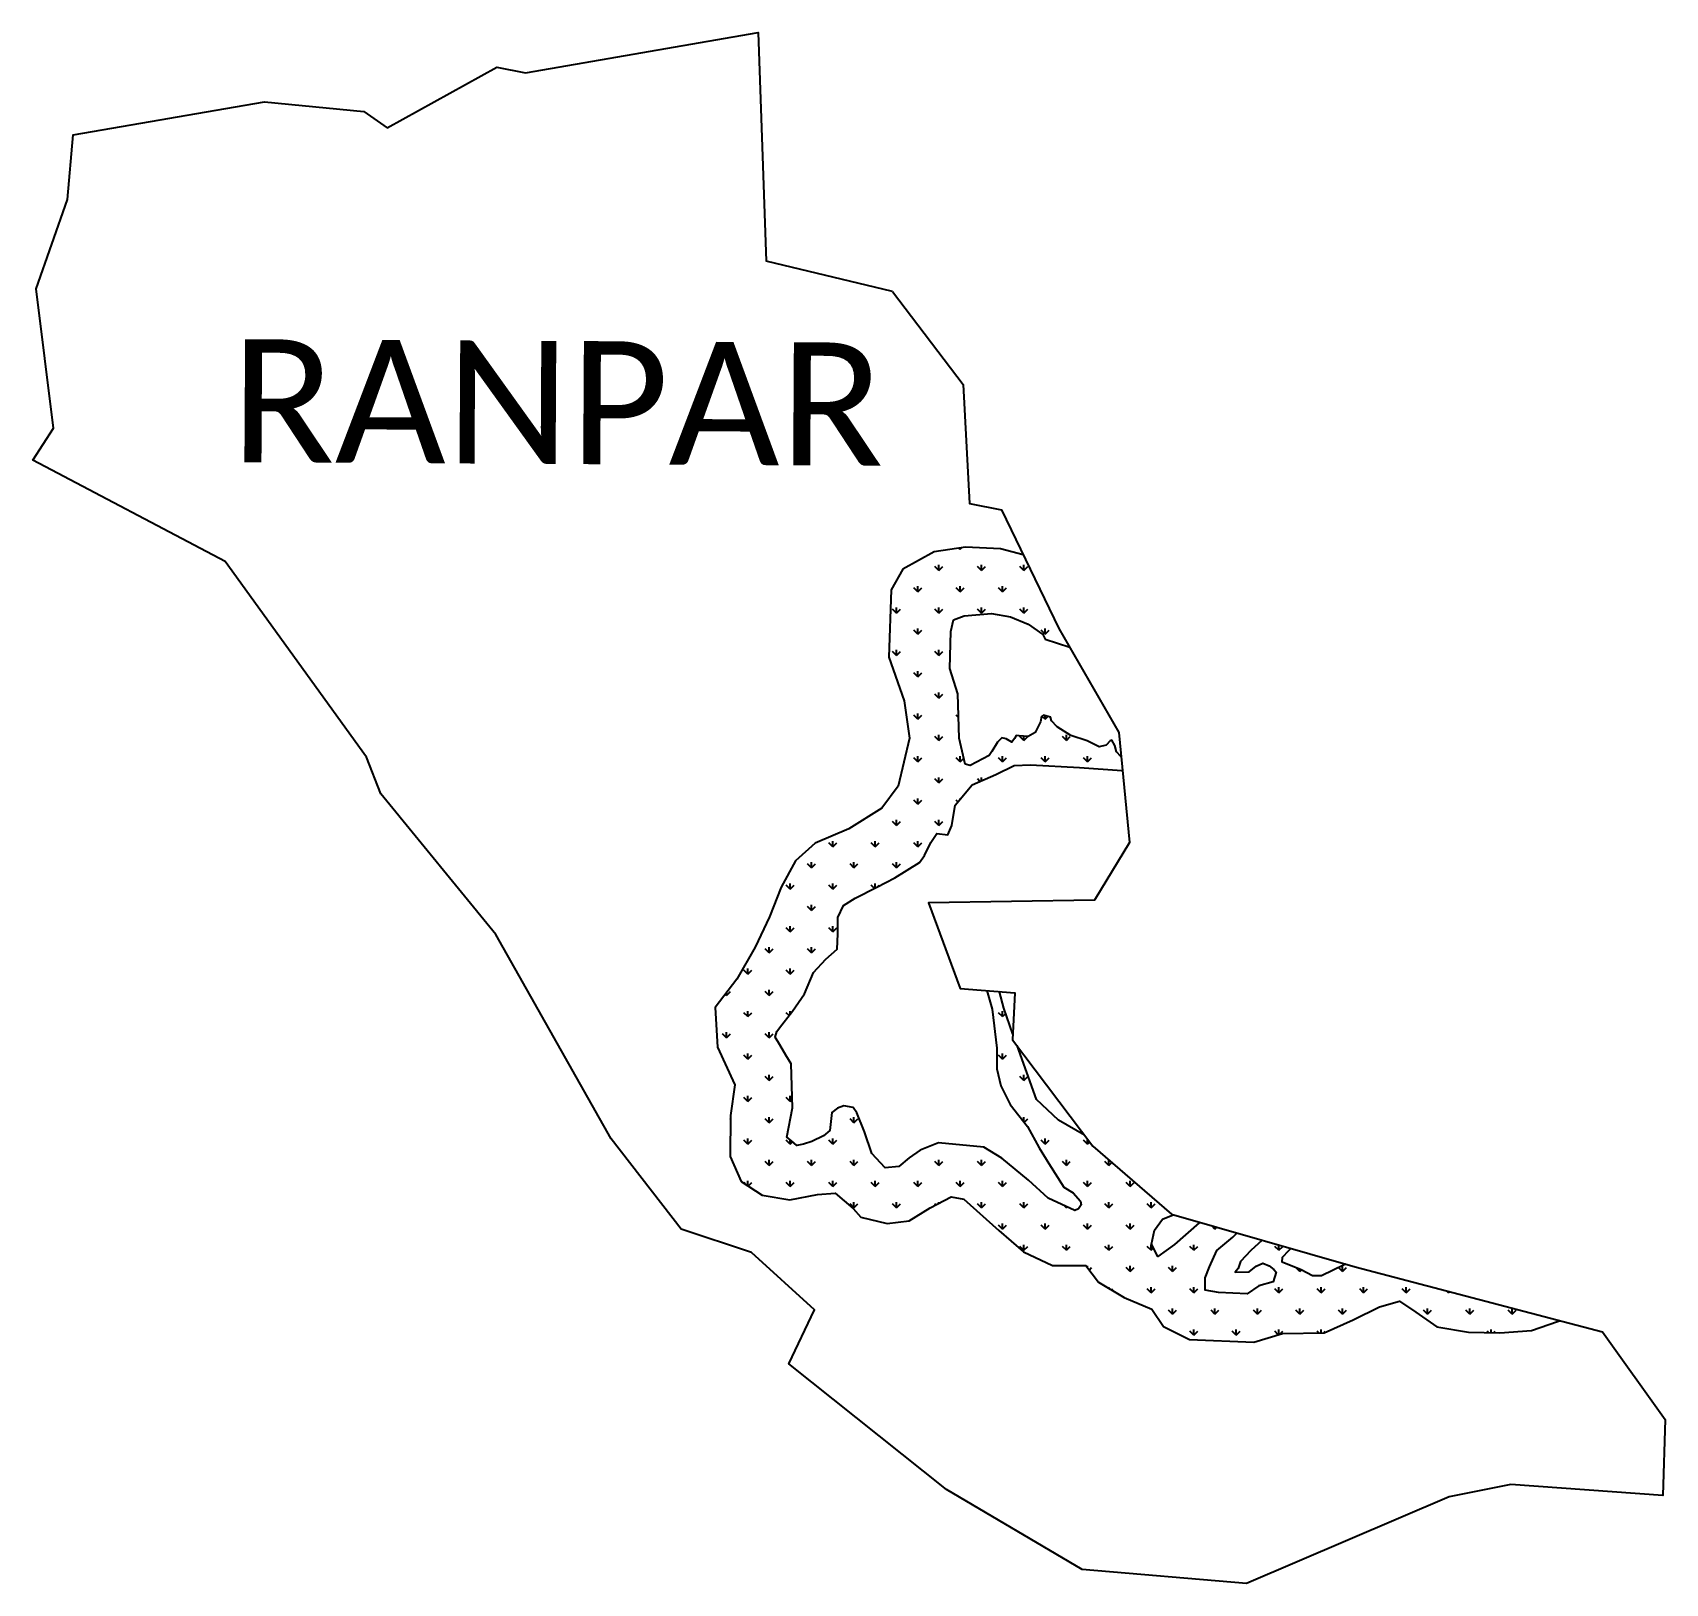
# Model space of a CAD drawing. Header units: metres. Extents: x 318607 to 319988, y 1868079 to 1869390.
import ezdxf

# ---------------------------------------------------------------- set-up
doc = ezdxf.new("R2010")
doc.units = ezdxf.units.M
for name, color, linetype in [('MANGROOVE BUFFER ZONE', 120, 'Continuous'), ('village', 3, 'Continuous'), ('VILLAGE NAME', 250, 'Continuous')]:
    doc.layers.add(name, color=color, linetype=linetype)
doc.styles.get("Standard").update_dxf_attribs({"font": 'simplex.shx'})

msp = doc.modelspace()

# ---------------------------------------------------------------- hatches: boundary and pattern name
at = {"layer": 'MANGROOVE BUFFER ZONE'}
h = msp.add_hatch(dxfattribs=at)
h.set_pattern_fill('GRASS', color=256)
h.paths.add_polyline_path([(319357.4, 1868688.1), (319361.7, 1868694.2), (319367.1, 1868705.1), (319372, 1868712.8), (319381.3, 1868711.6), (319384.7, 1868719.4), (319387.6, 1868736.7), (319402, 1868753.7), (319422, 1868762.6), (319437.6, 1868770.3), (319451.4, 1868770.6), (319492.8, 1868768.5), (319529.1, 1868765.9), (319528, 1868777.6), (319523.9, 1868781.7), (319522.5, 1868787), (319520.1, 1868791.7), (319518.8, 1868791), (319515.4, 1868787.4), (319509.3, 1868786), (319499.3, 1868790.9), (319485.3, 1868795.6), (319473.9, 1868802.8), (319469.1, 1868807.9), (319468.3, 1868811), (319462.3, 1868812.6), (319460.6, 1868811.7), (319459.7, 1868807.2), (319455.1, 1868798.1), (319449.2, 1868794.7), (319441.6, 1868795.2), (319439.1, 1868795.6), (319437.9, 1868792.9), (319435.6, 1868789.9), (319430.8, 1868792.8), (319427, 1868793.5), (319423.3, 1868790), (319418.6, 1868782.1), (319416.3, 1868778.6), (319400.3, 1868770.3), (319396.1, 1868771.2), (319391, 1868793.3), (319389.7, 1868830.8), (319383, 1868852.2), (319383.9, 1868883.6), (319386.2, 1868893.2), (319395.2, 1868896.7), (319418.2, 1868898.7), (319434.4, 1868895.8), (319449.2, 1868889.6), (319461.8, 1868880.8), (319463.6, 1868877), (319484.5, 1868870.1), (319475.3, 1868885.9), (319445.1, 1868948.3), (319425.8, 1868953.3), (319396.4, 1868954.9), (319369.7, 1868950.8), (319343.3, 1868936.2), (319333.5, 1868918.6), (319331.5, 1868861.7), (319344.4, 1868824.9), (319348.9, 1868793.2), (319339.3, 1868752.6), (319325.5, 1868734.1), (319297.6, 1868716.7), (319269.1, 1868704.6), (319252.5, 1868689.6), (319240.4, 1868667.4), (319230.6, 1868642.3), (319218.5, 1868616.7), (319202.9, 1868589.5), (319184.5, 1868565.5), (319186.7, 1868532), (319201.2, 1868500.2), (319197.5, 1868474.2), (319197.3, 1868439.7), (319206.5, 1868418.4), (319224.4, 1868406.8), (319247.8, 1868403), (319271.2, 1868407.6), (319286, 1868408.6), (319301.2, 1868395.5), (319307.9, 1868388.4), (319330, 1868382.9), (319348.8, 1868385.1), (319366.5, 1868396.3), (319384.3, 1868405.5), (319394.8, 1868403.5), (319424.4, 1868376.9), (319445.4, 1868359.1), (319469.8, 1868347.5), (319498.1, 1868347.3), (319508.7, 1868333.3), (319530.4, 1868320.5), (319554, 1868310.5), (319563.8, 1868295.9), (319585.9, 1868284.8), (319640.2, 1868282.7), (319664.5, 1868290), (319699.8, 1868290.6), (319724.1, 1868301.4), (319746.6, 1868312.4), (319763.3, 1868317.2), (319777.3, 1868308), (319795, 1868295.5), (319821.6, 1868291), (319848.1, 1868290.4), (319875.1, 1868292.5), (319897.1, 1868300.2), (319899.4, 1868300.7), (319726, 1868346.3), (319718, 1868348.6), (319716.6, 1868348.1), (319697.3, 1868338.6), (319689.9, 1868338.8), (319680.2, 1868343.7), (319664.2, 1868350.2), (319664.5, 1868354.4), (319669.9, 1868360), (319671.6, 1868361.8), (319647.3, 1868368.8), (319637.6, 1868360), (319629, 1868350.7), (319626.9, 1868344.9), (319624.5, 1868341.8), (319636.3, 1868342.1), (319642.2, 1868346.8), (319647.7, 1868349.3), (319653.2, 1868347.2), (319657, 1868344), (319659.2, 1868341.7), (319656.4, 1868333.7), (319644.5, 1868330.1), (319634.4, 1868323.6), (319610.4, 1868324.6), (319599.1, 1868326.6), (319598.9, 1868337), (319602.7, 1868346.3), (319608.8, 1868360), (319622.3, 1868371.4), (319625.8, 1868374.9), (319594.5, 1868383.9), (319594, 1868383.6), (319573.1, 1868365.2), (319559, 1868355), (319553.7, 1868365.4), (319556.1, 1868377.4), (319562.9, 1868386.5), (319571.9, 1868390.3), (319570.6, 1868390.7), (319504.1, 1868448.4), (319497.1, 1868457.7), (319475.1, 1868470.4), (319456.3, 1868487.8), (319439.9, 1868533.3), (319436.2, 1868538.2), (319436.4, 1868543), (319428.6, 1868564.9), (319425.1, 1868578.7), (319424.9, 1868579), (319414.5, 1868579.8), (319418.9, 1868564.1), (319422.7, 1868531.1), (319422.8, 1868513.6), (319426.1, 1868499.2), (319434.1, 1868483.5), (319448.8, 1868464.9), (319458.7, 1868446.8), (319466.9, 1868433.7), (319479.6, 1868413.6), (319487.4, 1868409), (319493.7, 1868401.8), (319494.1, 1868398.6), (319492, 1868395.3), (319488.8, 1868393.8), (319466.2, 1868404.5), (319449.6, 1868419.7), (319427, 1868438.3), (319411.8, 1868447.6), (319373.4, 1868451.2), (319357.9, 1868444.9), (319348.6, 1868438.6), (319339.8, 1868431.1), (319328.3, 1868430.1), (319317, 1868442.2), (319310.9, 1868460.4), (319304.3, 1868476.6), (319301.4, 1868481.1), (319293.5, 1868482.4), (319288, 1868480.4), (319283.2, 1868476.9), (319281.6, 1868461.7), (319276.2, 1868457), (319266.4, 1868452.3), (319259.3, 1868449.9), (319253.6, 1868449), (319249.2, 1868452.8), (319245.3, 1868455.8), (319250, 1868480.7), (319248.9, 1868517.9), (319244.4, 1868525.3), (319239.2, 1868534), (319235.4, 1868540.6), (319236.7, 1868545.4), (319239, 1868548.3), (319250.1, 1868562.5), (319260.1, 1868577.2), (319267.9, 1868595.1), (319278.1, 1868606.4), (319287.9, 1868614.9), (319288.4, 1868627.9), (319288.4, 1868641.6), (319293, 1868651.7), (319302.9, 1868658.1), (319321.3, 1868667.2), (319336.6, 1868675.3)])

# ---------------------------------------------------------------- linework, layer by layer
at = {"color": 3, "flags": 128}
msp.add_lwpolyline([(319334.7, 1869170.9), (319227.6, 1869196.7)], dxfattribs=at)
at = {"layer": 'MANGROOVE BUFFER ZONE', "flags": 128}
for points in [[(319445.1, 1868948.3), (319425.8, 1868953.3), (319396.4, 1868954.9), (319369.7, 1868950.8), (319343.3, 1868936.2), (319333.5, 1868918.6), (319331.5, 1868861.7), (319344.4, 1868824.9), (319348.9, 1868793.2), (319339.3, 1868752.6), (319325.5, 1868734.1), (319297.6, 1868716.7), (319269.1, 1868704.6), (319252.5, 1868689.6), (319240.4, 1868667.4), (319230.6, 1868642.3), (319218.5, 1868616.7), (319202.9, 1868589.5), (319184.5, 1868565.5), (319186.7, 1868532), (319201.2, 1868500.2), (319197.5, 1868474.2), (319197.3, 1868439.7), (319206.5, 1868418.4), (319224.4, 1868406.8), (319247.8, 1868403), (319271.2, 1868407.6), (319286, 1868408.6), (319301.2, 1868395.5), (319307.9, 1868388.4), (319330, 1868382.9), (319348.8, 1868385.1), (319366.5, 1868396.3), (319384.3, 1868405.5), (319394.8, 1868403.5), (319424.4, 1868376.9), (319445.4, 1868359.1), (319469.8, 1868347.5), (319498.1, 1868347.3), (319508.7, 1868333.3), (319530.4, 1868320.5), (319554, 1868310.5), (319563.8, 1868295.9), (319585.9, 1868284.8), (319640.2, 1868282.7), (319664.5, 1868290), (319699.8, 1868290.6), (319724.1, 1868301.4), (319746.6, 1868312.4), (319763.3, 1868317.2), (319777.3, 1868308), (319795, 1868295.5), (319821.6, 1868291), (319848.1, 1868290.4), (319875.1, 1868292.5), (319897.1, 1868300.2), (319899.4, 1868300.7)], [(319528, 1868777.8), (319527.7, 1868777.9), (319523.9, 1868781.7), (319522.5, 1868787), (319520.1, 1868791.7), (319518.8, 1868791), (319515.4, 1868787.4), (319509.3, 1868786), (319499.3, 1868790.9), (319485.3, 1868795.6), (319473.9, 1868802.8), (319469.1, 1868807.9), (319468.3, 1868811), (319462.3, 1868812.6), (319460.6, 1868811.7), (319459.7, 1868807.2), (319455.1, 1868798.1), (319449.2, 1868794.7), (319441.6, 1868795.2), (319439.1, 1868795.6), (319437.9, 1868792.9), (319435.6, 1868789.9), (319430.8, 1868792.8), (319427, 1868793.5), (319423.3, 1868790), (319418.6, 1868782.1), (319416.3, 1868778.6), (319400.3, 1868770.3), (319396.1, 1868771.2), (319391, 1868793.3), (319389.7, 1868830.8), (319383, 1868852.2), (319383.9, 1868883.6), (319386.2, 1868893.2), (319395.2, 1868896.7), (319418.2, 1868898.7), (319434.4, 1868895.8), (319449.2, 1868889.6), (319461.8, 1868880.8), (319463.6, 1868877), (319484.5, 1868870.1)], [(319414.5, 1868579.8), (319418.9, 1868564.1), (319422.7, 1868531.1), (319422.8, 1868513.6), (319426.1, 1868499.2), (319434.1, 1868483.5), (319448.8, 1868464.9), (319458.7, 1868446.8), (319466.9, 1868433.7), (319479.6, 1868413.6), (319487.4, 1868409), (319493.7, 1868401.8), (319494.1, 1868398.6), (319492, 1868395.3), (319488.8, 1868393.8), (319466.2, 1868404.5), (319449.6, 1868419.7), (319427, 1868438.3), (319411.8, 1868447.6), (319373.4, 1868451.2), (319357.9, 1868444.9), (319348.6, 1868438.6), (319339.8, 1868431.1), (319328.3, 1868430.1), (319317, 1868442.2), (319310.9, 1868460.4), (319304.3, 1868476.6), (319301.4, 1868481.1), (319293.5, 1868482.4), (319288, 1868480.4), (319283.2, 1868476.9), (319281.6, 1868461.7), (319276.2, 1868457), (319266.4, 1868452.3), (319259.3, 1868449.9), (319253.6, 1868449), (319249.2, 1868452.8), (319245.3, 1868455.8), (319250, 1868480.7), (319248.9, 1868517.9), (319244.4, 1868525.3), (319239.2, 1868534), (319235.4, 1868540.6), (319236.7, 1868545.4), (319239, 1868548.3), (319250.1, 1868562.5), (319260.1, 1868577.2), (319267.9, 1868595.1), (319278.1, 1868606.4), (319287.9, 1868614.9), (319288.4, 1868627.9), (319288.4, 1868641.6), (319293, 1868651.7), (319302.9, 1868658.1), (319321.3, 1868667.2), (319336.6, 1868675.3), (319357.4, 1868688.1), (319361.7, 1868694.2), (319367.1, 1868705.1), (319372, 1868712.8), (319381.3, 1868711.6), (319384.7, 1868719.4), (319387.6, 1868736.7), (319402, 1868753.7), (319422, 1868762.6), (319437.6, 1868770.3), (319451.4, 1868770.6), (319492.8, 1868768.5), (319528.4, 1868766), (319529.1, 1868765.8)], [(319436.4, 1868543), (319428.6, 1868564.9), (319425.1, 1868578.7), (319424.9, 1868579)], [(319497.1, 1868457.7), (319475.1, 1868470.4), (319456.3, 1868487.8), (319439.9, 1868533.3)], [(319594.5, 1868383.9), (319594, 1868383.6), (319573.1, 1868365.2), (319559, 1868355), (319553.7, 1868365.4), (319556.1, 1868377.4), (319562.9, 1868386.5), (319571.9, 1868390.3)], [(319647.3, 1868368.8), (319637.6, 1868360), (319629, 1868350.7), (319626.9, 1868344.9), (319624.5, 1868341.8), (319636.3, 1868342.1), (319642.2, 1868346.8), (319647.7, 1868349.3), (319653.2, 1868347.2), (319657, 1868344), (319659.2, 1868341.7), (319656.4, 1868333.7), (319644.5, 1868330.1), (319634.4, 1868323.6), (319610.4, 1868324.6), (319599.1, 1868326.6), (319598.9, 1868337), (319602.7, 1868346.3), (319608.8, 1868360), (319622.3, 1868371.4), (319625.8, 1868374.9)], [(319718, 1868348.6), (319716.6, 1868348.1), (319697.3, 1868338.6), (319689.9, 1868338.8), (319680.2, 1868343.7), (319664.2, 1868350.2), (319664.5, 1868354.4), (319669.9, 1868360), (319671.6, 1868361.8)]]:
    msp.add_lwpolyline(points, dxfattribs=at)
at = {"layer": 'village', "color": 3}
for points in [[(319988.2, 1868217.1, 0), (319986.1, 1868152.9, 0), (319857.5, 1868162.2, 0), (319805.4, 1868151.8, 0), (319633.9, 1868078.7, 0), (319495.1, 1868090.3, 0), (319380.2, 1868157.9, 0), (319246.9, 1868264.3, 0), (319268.6, 1868309.9, 0), (319215.2, 1868358.4, 0), (319155.7, 1868378.2, 0), (319096.7, 1868454.4, 0), (318999.1, 1868627.2, 0), (318901.8, 1868746.1, 0), (318889.6, 1868777.1, 0), (318770.2, 1868942.6, 0), (318607.4, 1869028.3, 0), (318624.9, 1869055.3, 0), (318610.2, 1869173.2, 0), (318636.8, 1869248.6, 0), (318641.6, 1869303.4, 0), (318803.4, 1869331.2, 0), (318887.5, 1869323.1, 0), (318907.3, 1869309.2, 0), (318999.9, 1869360.5, 0), (319024.1, 1869355.7, 0), (319220.9, 1869389.8, 0), (319227.6, 1869196.7, 0)], [(319334.7, 1869170.9, 0), (319394.4, 1869092.2, 0), (319399.6, 1868991.7, 0), (319426.7, 1868986.2, 0), (319475.3, 1868885.9, 0), (319526, 1868798.2, 0), (319534.9, 1868705.2, 0), (319505.5, 1868656.3, 0), (319364.9, 1868654, 0), (319391.7, 1868581.7, 0), (319438.1, 1868577.9, 0), (319436.2, 1868538.2, 0), (319504.1, 1868448.4, 0), (319570.6, 1868390.7, 0), (319726, 1868346.3, 0), (319935.2, 1868291.4, 0), (319988.2, 1868217.1, 0)]]:
    msp.add_polyline3d(points, dxfattribs=at)

# ---------------------------------------------------------------- texts
at = {"layer": 'VILLAGE NAME', "insert": (318775.4, 1869130.7), "char_height": 104.042, "attachment_point": 1, "rotation": 359.6762}
msp.add_mtext_dynamic_manual_height_columns('{\\fCalibri|b0|i0|c0|p34;RANPAR}', width=700.08, gutter_width=520.2, heights=[0], dxfattribs=at)

doc.saveas('drawing.dxf')
